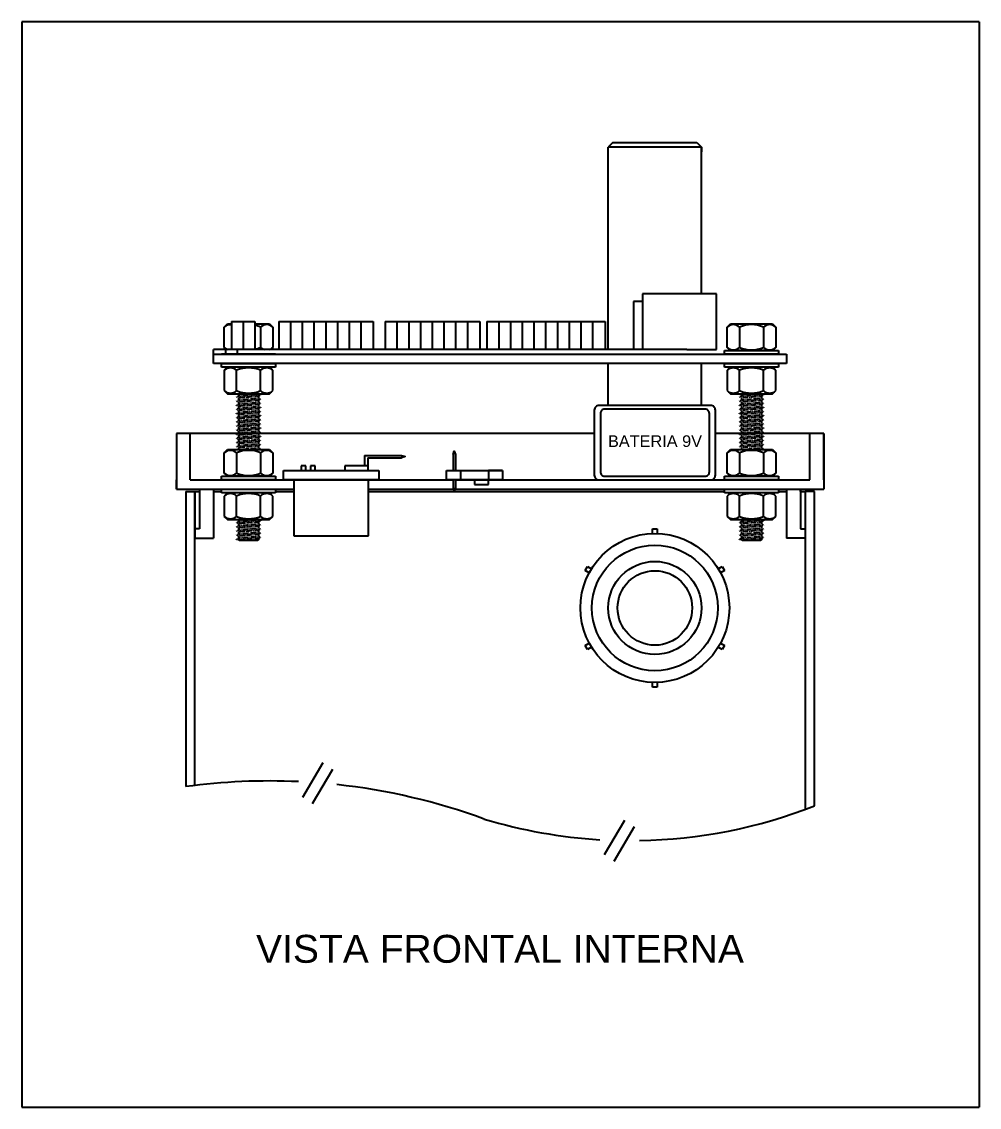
# Model space of a CAD drawing. Header units: millimetres. Extents: x 964 to 2741, y 814 to 2223.
# Drawn here: x 2017.4 to 2223, y 1814.1 to 2047.2 of the extents above; entities that cross this region are included whole.
import ezdxf

# ---------------------------------------------------------------- set-up
doc = ezdxf.new("R2010")
doc.units = ezdxf.units.MM
doc.linetypes.add('CONTINU', pattern=[0])
doc.linetypes.add('HIDDEN2', pattern=[0.1875, 0.125, -0.0625])
doc.layers.add('contorno', color=7, linetype='CONTINU', lineweight=30)
doc.styles.get("Standard").update_dxf_attribs({"font": 'arial.ttf'})

# ---------------------------------------------------------------- blocks, each defined once
blk = doc.blocks.new('*U52')
for p, q in [((-0.5, -0.5), (-0.5, 0.5)), ((-0.5, 0.5), (0.5, 0.5)), ((0.5, 0.5), (0.5, -0.5))]:
    blk.add_line(p, q)
blk = doc.blocks.new('*U53')
at = {"color": 0, "linetype": 'ByBlock', "lineweight": -2, "transparency": 16777216}
blk.add_blockref('*U52', (2033.29, 1612.39), dxfattribs=at)
for p, rotation in [((2019.01, 1604.14), 59.99999999999999), ((2047.58, 1604.14), 299.9999999999999), ((2019.01, 1587.65), 120), ((2047.58, 1587.65), 240), ((2033.29, 1579.4), 180)]:
    blk.add_blockref('*U52', p, dxfattribs=dict(at, rotation=rotation))

msp = doc.modelspace()

# ---------------------------------------------------------------- linework, layer by layer
for p, q in [((2223.013, 2047.247), (2017.396, 2047.247)), ((2017.396, 2047.247), (2017.396, 1814.08)), ((2223.013, 2047.247), (2223.013, 1814.08)), ((2144.352, 2021.329), (2143.352, 2020.329)), ((2143.352, 1976.829), (2143.352, 2020.329)), ((2163.352, 2020.329), (2143.352, 2020.329)), ((2144.352, 2021.329), (2162.352, 2021.329)), ((2162.352, 2021.329), (2163.352, 2020.329)), ((2163.352, 1988.829), (2163.352, 2020.329)), ((2163.352, 2020.329), (2163.352, 2019.329)), ((2150.677, 1987.183), (2148.772, 1987.183)), ((2148.772, 1987.183), (2148.772, 1976.829)), ((2166.552, 1988.829), (2150.677, 1988.829)), ((2150.677, 1988.829), (2150.677, 1976.829)), ((2166.552, 1976.829), (2166.552, 1988.829)), ((2060.902, 1981.651), (2061.58, 1982.329)), ((2061.58, 1982.329), (2062.412, 1982.329)), ((2062.412, 1982.829), (2062.412, 1976.829)), ((2062.412, 1982.829), (2067.472, 1982.829)), ((2064.932, 1982.829), (2064.932, 1976.829)), ((2067.472, 1982.829), (2067.472, 1976.829)), ((2067.472, 1982.329), (2070.624, 1982.329)), ((2070.624, 1982.329), (2071.302, 1981.651)), ((2072.592, 1982.829), (2092.872, 1982.829)), ((2072.592, 1982.829), (2072.592, 1976.829)), ((2075.112, 1982.829), (2075.112, 1976.829)), ((2077.632, 1982.829), (2077.632, 1976.829)), ((2080.152, 1982.829), (2080.152, 1976.829)), ((2082.672, 1982.829), (2082.672, 1976.829)), ((2085.192, 1982.829), (2085.192, 1976.829)), ((2087.712, 1982.829), (2087.712, 1976.829)), ((2090.232, 1982.829), (2090.232, 1976.829)), ((2092.872, 1982.829), (2092.872, 1976.829)), ((2095.452, 1982.829), (2115.732, 1982.829)), ((2095.452, 1982.829), (2095.452, 1976.829)), ((2097.972, 1982.829), (2097.972, 1976.829)), ((2100.492, 1982.829), (2100.492, 1976.829)), ((2103.012, 1982.829), (2103.012, 1976.829)), ((2105.532, 1982.829), (2105.532, 1976.829)), ((2108.052, 1982.829), (2108.052, 1976.829)), ((2110.572, 1982.829), (2110.572, 1976.829)), ((2113.092, 1982.829), (2113.092, 1976.829)), ((2115.732, 1982.829), (2115.732, 1976.829)), ((2117.296, 1982.829), (2142.656, 1982.829)), ((2117.296, 1982.829), (2117.296, 1976.829)), ((2119.816, 1982.829), (2119.816, 1976.829)), ((2122.336, 1982.829), (2122.336, 1976.829)), ((2124.856, 1982.829), (2124.856, 1976.829)), ((2127.376, 1982.829), (2127.376, 1976.829)), ((2129.896, 1982.829), (2129.896, 1976.829)), ((2132.416, 1982.829), (2132.416, 1976.829)), ((2134.936, 1982.829), (2134.936, 1976.829)), ((2137.456, 1982.829), (2137.456, 1976.829)), ((2139.976, 1982.829), (2139.976, 1976.829)), ((2142.656, 1982.829), (2142.656, 1976.829)), ((2168.902, 1981.651), (2169.58, 1982.329)), ((2169.58, 1982.329), (2178.624, 1982.329)), ((2178.624, 1982.329), (2179.302, 1981.651)), ((2060.902, 1977.288), (2060.902, 1981.651)), ((2068.702, 1981.651), (2068.702, 1977.288)), ((2071.302, 1981.651), (2071.302, 1977.288)), ((2168.902, 1977.288), (2168.902, 1981.651)), ((2171.502, 1981.651), (2171.502, 1977.288)), ((2176.702, 1981.651), (2176.702, 1977.288)), ((2179.302, 1981.651), (2179.302, 1977.288)), ((2061.36, 1976.829), (2060.902, 1977.288)), ((2071.302, 1977.288), (2070.844, 1976.829)), ((2169.58, 1976.609), (2168.902, 1977.288)), ((2179.302, 1977.288), (2178.624, 1976.609)), ((2058.602, 1975.829), (2058.602, 1976.829)), ((2160.202, 1976.829), (2058.602, 1976.829)), ((2058.602, 1973.829), (2058.602, 1975.829)), ((2058.602, 1975.829), (2181.602, 1975.829)), ((2071.891, 1975.829), (2060.313, 1975.829)), ((2061.142, 1976.829), (2061.142, 1975.829)), ((2063.682, 1976.829), (2063.682, 1975.829)), ((2160.202, 1976.829), (2166.552, 1976.829)), ((2168.313, 1976.609), (2179.891, 1976.609)), ((2168.313, 1975.829), (2168.313, 1976.609)), ((2179.891, 1975.829), (2168.313, 1975.829)), ((2178.624, 1976.609), (2169.58, 1976.609)), ((2179.891, 1976.609), (2179.891, 1975.829)), ((2181.602, 1975.829), (2181.602, 1973.829)), ((2181.602, 1973.829), (2058.602, 1973.829)), ((2060.313, 1973.829), (2071.891, 1973.829)), ((2060.313, 1973.049), (2060.313, 1973.829)), ((2071.891, 1973.049), (2060.313, 1973.049)), ((2061.58, 1973.049), (2060.902, 1972.371)), ((2070.624, 1973.049), (2061.58, 1973.049)), ((2071.302, 1972.371), (2070.624, 1973.049)), ((2071.891, 1973.829), (2071.891, 1973.049)), ((2143.352, 1964.829), (2143.352, 1973.829)), ((2163.352, 1964.829), (2163.352, 1973.829)), ((2168.313, 1973.829), (2179.891, 1973.829)), ((2168.313, 1973.049), (2168.313, 1973.829)), ((2179.891, 1973.049), (2168.313, 1973.049)), ((2169.58, 1973.049), (2168.902, 1972.371)), ((2178.624, 1973.049), (2169.58, 1973.049)), ((2179.302, 1972.371), (2178.624, 1973.049)), ((2179.891, 1973.829), (2179.891, 1973.049)), ((2060.902, 1972.371), (2060.902, 1968.007)), ((2063.502, 1968.007), (2063.502, 1972.371)), ((2068.702, 1968.007), (2068.702, 1972.371)), ((2071.302, 1968.007), (2071.302, 1972.371)), ((2168.902, 1972.371), (2168.902, 1968.007)), ((2171.502, 1968.007), (2171.502, 1972.371)), ((2176.702, 1968.007), (2176.702, 1972.371)), ((2179.302, 1968.007), (2179.302, 1972.371)), ((2060.902, 1968.007), (2061.58, 1967.329)), ((2070.624, 1967.329), (2071.302, 1968.007)), ((2168.902, 1968.007), (2169.58, 1967.329)), ((2178.624, 1967.329), (2179.302, 1968.007)), ((2061.58, 1967.329), (2070.624, 1967.329)), ((2169.58, 1967.329), (2178.624, 1967.329)), ((2050.602, 1958.829), (2050.602, 1946.829)), ((2050.602, 1958.829), (2050.602, 1946.829)), ((2140.352, 1958.829), (2050.602, 1958.829)), ((2053.602, 1948.829), (2053.602, 1958.829)), ((2189.602, 1958.829), (2166.352, 1958.829)), ((2186.602, 1948.829), (2186.602, 1958.829)), ((2189.602, 1958.829), (2189.602, 1946.829)), ((2189.602, 1948.829), (2189.602, 1958.829)), ((2060.902, 1954.651), (2061.58, 1955.329)), ((2060.902, 1950.288), (2060.902, 1954.651)), ((2061.58, 1955.329), (2070.624, 1955.329)), ((2063.502, 1954.651), (2063.502, 1950.288)), ((2068.702, 1954.651), (2068.702, 1950.288)), ((2070.624, 1955.329), (2071.302, 1954.651)), ((2071.302, 1954.651), (2071.302, 1950.288)), ((2090.98, 1954.097), (2090.98, 1951.829)), ((2168.902, 1954.651), (2169.58, 1955.329)), ((2168.902, 1950.288), (2168.902, 1954.651)), ((2169.58, 1955.329), (2178.624, 1955.329)), ((2171.502, 1954.651), (2171.502, 1950.288)), ((2176.702, 1954.651), (2176.702, 1950.288)), ((2178.624, 1955.329), (2179.302, 1954.651)), ((2179.302, 1954.651), (2179.302, 1950.288)), ((2078.392, 1951.829), (2077.392, 1951.829)), ((2077.392, 1951.829), (2077.392, 1950.829)), ((2078.392, 1950.829), (2078.392, 1951.829)), ((2080.392, 1951.829), (2079.392, 1951.829)), ((2079.392, 1951.829), (2079.392, 1950.829)), ((2080.392, 1950.829), (2080.392, 1951.829)), ((2091.792, 1951.829), (2086.792, 1951.829)), ((2086.792, 1951.829), (2086.792, 1950.829)), ((2091.73, 1953.581), (2091.73, 1951.829)), ((2091.792, 1950.829), (2091.792, 1951.829)), ((2060.313, 1949.609), (2071.891, 1949.609)), ((2060.313, 1948.829), (2060.313, 1949.609)), ((2061.58, 1949.609), (2060.902, 1950.288)), ((2070.624, 1949.609), (2061.58, 1949.609)), ((2071.302, 1950.288), (2070.624, 1949.609)), ((2071.891, 1949.609), (2071.891, 1948.829)), ((2073.602, 1948.829), (2073.602, 1950.829)), ((2073.602, 1950.829), (2094.102, 1950.829)), ((2094.102, 1950.829), (2094.102, 1948.829)), ((2108.602, 1948.829), (2108.602, 1950.829)), ((2108.602, 1950.829), (2120.602, 1950.829)), ((2108.602, 1950.829), (2111.602, 1950.829)), ((2111.602, 1950.829), (2111.602, 1948.829)), ((2120.602, 1950.829), (2117.602, 1950.829)), ((2117.602, 1950.829), (2117.602, 1948.829)), ((2120.602, 1950.829), (2120.602, 1948.829)), ((2168.313, 1949.609), (2179.891, 1949.609)), ((2168.313, 1948.829), (2168.313, 1949.609)), ((2169.58, 1949.609), (2168.902, 1950.288)), ((2178.624, 1949.609), (2169.58, 1949.609)), ((2179.302, 1950.288), (2178.624, 1949.609)), ((2179.891, 1949.609), (2179.891, 1948.829)), ((2050.602, 1946.829), (2050.602, 1948.829)), ((2053.602, 1948.829), (2110.015, 1948.829)), ((2071.891, 1948.829), (2060.313, 1948.829)), ((2094.102, 1948.829), (2073.602, 1948.829)), ((2075.852, 1948.829), (2075.852, 1936.829)), ((2091.852, 1936.829), (2091.852, 1948.829)), ((2110.015, 1948.829), (2108.602, 1948.829)), ((2120.602, 1948.829), (2110.015, 1948.829)), ((2110.531, 1948.829), (2186.602, 1948.829)), ((2114.602, 1948.829), (2114.602, 1947.829)), ((2114.602, 1947.829), (2117.602, 1947.829)), ((2117.602, 1947.829), (2117.602, 1948.829)), ((2179.891, 1948.829), (2168.313, 1948.829)), ((2050.602, 1946.829), (2075.852, 1946.829)), ((2052.602, 1946.329), (2052.602, 1882.958)), ((2052.602, 1946.329), (2054.602, 1946.329)), ((2054.602, 1883.213), (2054.602, 1946.329)), ((2054.602, 1946.329), (2055.602, 1946.329)), ((2054.602, 1946.329), (2054.602, 1936.329)), ((2055.602, 1946.829), (2055.602, 1938.329)), ((2058.602, 1946.829), (2058.602, 1936.329)), ((2058.602, 1946.329), (2060.313, 1946.329)), ((2060.313, 1946.829), (2071.891, 1946.829)), ((2060.313, 1946.049), (2060.313, 1946.829)), ((2071.891, 1946.049), (2060.313, 1946.049)), ((2061.58, 1946.049), (2060.902, 1945.371)), ((2060.902, 1945.371), (2060.902, 1941.007)), ((2070.624, 1946.049), (2061.58, 1946.049)), ((2063.502, 1941.007), (2063.502, 1945.371)), ((2068.702, 1941.007), (2068.702, 1945.371)), ((2071.302, 1945.371), (2070.624, 1946.049)), ((2071.302, 1941.007), (2071.302, 1945.371)), ((2071.891, 1946.829), (2071.891, 1946.049)), ((2071.891, 1946.329), (2075.852, 1946.329)), ((2091.852, 1946.829), (2110.095, 1946.829)), ((2091.852, 1946.329), (2168.313, 1946.329)), ((2110.452, 1946.829), (2189.602, 1946.829)), ((2168.313, 1946.829), (2179.891, 1946.829)), ((2168.313, 1946.049), (2168.313, 1946.829)), ((2179.891, 1946.049), (2168.313, 1946.049)), ((2169.58, 1946.049), (2168.902, 1945.371)), ((2168.902, 1945.371), (2168.902, 1941.007)), ((2178.624, 1946.049), (2169.58, 1946.049)), ((2171.502, 1941.007), (2171.502, 1945.371)), ((2176.702, 1941.007), (2176.702, 1945.371)), ((2179.302, 1945.371), (2178.624, 1946.049)), ((2179.302, 1941.007), (2179.302, 1945.371)), ((2179.891, 1946.829), (2179.891, 1946.049)), ((2179.891, 1946.329), (2181.602, 1946.329)), ((2181.602, 1946.829), (2181.602, 1936.329)), ((2184.602, 1946.829), (2184.602, 1938.329)), ((2184.602, 1946.329), (2184.602, 1946.829)), ((2184.602, 1946.329), (2185.602, 1946.329)), ((2187.602, 1946.329), (2185.602, 1946.329)), ((2185.602, 1946.329), (2185.61, 1878.046)), ((2187.602, 1878.801), (2187.602, 1946.329)), ((2060.902, 1941.007), (2061.58, 1940.329)), ((2061.58, 1940.329), (2070.624, 1940.329)), ((2070.624, 1940.329), (2071.302, 1941.007)), ((2168.902, 1941.007), (2169.58, 1940.329)), ((2169.58, 1940.329), (2178.624, 1940.329)), ((2178.624, 1940.329), (2179.302, 1941.007)), ((2055.602, 1938.329), (2054.602, 1938.329)), ((2054.602, 1938.329), (2054.602, 1936.329)), ((2184.602, 1938.329), (2185.602, 1938.329)), ((2185.602, 1938.329), (2185.602, 1936.329)), ((2054.602, 1936.329), (2055.602, 1936.329)), ((2055.602, 1936.329), (2058.602, 1936.329)), ((2075.852, 1936.829), (2091.852, 1936.829)), ((2184.602, 1936.329), (2181.602, 1936.329)), ((2185.602, 1936.329), (2184.602, 1936.329)), ((2082.061, 1888.031), (2077.682, 1880.647)), ((2084.122, 1886.659), (2079.743, 1879.274)), ((2146.834, 1875.66), (2142.455, 1868.276)), ((2148.894, 1874.288), (2144.515, 1866.903)), ((2017.396, 1814.08), (2223.013, 1814.08))]:
    msp.add_line(p, q)
at = {"linetype": 'HIDDEN2'}
for p, q in [((2063.502, 1966.63), (2063.967, 1966.899)), ((2063.967, 1966.44), (2063.502, 1966.63)), ((2063.502, 1965.741), (2063.967, 1966.01)), ((2063.967, 1965.551), (2063.502, 1965.741)), ((2063.967, 1966.899), (2068.237, 1967.264)), ((2068.237, 1966.805), (2063.967, 1966.44)), ((2063.967, 1966.01), (2068.237, 1966.375)), ((2068.237, 1965.916), (2063.967, 1965.551)), ((2068.237, 1967.264), (2068.702, 1967.074)), ((2068.702, 1967.074), (2068.237, 1966.805)), ((2068.237, 1966.375), (2068.702, 1966.186)), ((2068.702, 1966.186), (2068.237, 1965.916)), ((2171.502, 1966.63), (2171.967, 1966.899)), ((2171.967, 1966.44), (2171.502, 1966.63)), ((2171.502, 1965.741), (2171.967, 1966.01)), ((2171.967, 1965.551), (2171.502, 1965.741)), ((2171.967, 1966.899), (2176.237, 1967.264)), ((2176.237, 1966.805), (2171.967, 1966.44)), ((2171.967, 1966.01), (2176.237, 1966.375)), ((2176.237, 1965.916), (2171.967, 1965.551)), ((2176.237, 1967.264), (2176.702, 1967.074)), ((2176.702, 1967.074), (2176.237, 1966.805)), ((2176.237, 1966.375), (2176.702, 1966.186)), ((2176.702, 1966.186), (2176.237, 1965.916)), ((2063.502, 1964.852), (2063.967, 1965.121)), ((2063.967, 1964.662), (2063.502, 1964.852)), ((2063.502, 1963.963), (2063.967, 1964.233)), ((2063.967, 1963.773), (2063.502, 1963.963)), ((2063.502, 1963.074), (2063.967, 1963.344)), ((2063.967, 1965.121), (2068.237, 1965.486)), ((2068.237, 1965.027), (2063.967, 1964.662)), ((2063.967, 1964.233), (2068.237, 1964.598)), ((2068.237, 1964.138), (2063.967, 1963.773)), ((2063.967, 1963.344), (2068.237, 1963.709)), ((2068.237, 1965.486), (2068.702, 1965.297)), ((2068.702, 1965.297), (2068.237, 1965.027)), ((2068.237, 1964.598), (2068.702, 1964.408)), ((2068.702, 1964.408), (2068.237, 1964.138)), ((2068.237, 1963.709), (2068.702, 1963.519)), ((2068.702, 1963.519), (2068.237, 1963.249)), ((2171.502, 1964.852), (2171.967, 1965.121)), ((2171.967, 1964.662), (2171.502, 1964.852)), ((2171.502, 1963.963), (2171.967, 1964.233)), ((2171.967, 1963.773), (2171.502, 1963.963)), ((2171.502, 1963.074), (2171.967, 1963.344)), ((2171.967, 1965.121), (2176.237, 1965.486)), ((2176.237, 1965.027), (2171.967, 1964.662)), ((2171.967, 1964.233), (2176.237, 1964.598)), ((2176.237, 1964.138), (2171.967, 1963.773)), ((2171.967, 1963.344), (2176.237, 1963.709)), ((2176.237, 1965.486), (2176.702, 1965.297)), ((2176.702, 1965.297), (2176.237, 1965.027)), ((2176.237, 1964.598), (2176.702, 1964.408)), ((2176.702, 1964.408), (2176.237, 1964.138)), ((2176.237, 1963.709), (2176.702, 1963.519)), ((2176.702, 1963.519), (2176.237, 1963.249)), ((2063.967, 1962.884), (2063.502, 1963.074)), ((2063.502, 1962.185), (2063.967, 1962.455)), ((2063.967, 1961.995), (2063.502, 1962.185)), ((2063.502, 1961.296), (2063.967, 1961.566)), ((2063.967, 1961.107), (2063.502, 1961.296)), ((2068.237, 1963.249), (2063.967, 1962.884)), ((2063.967, 1962.455), (2068.237, 1962.82)), ((2068.237, 1962.36), (2063.967, 1961.995)), ((2063.967, 1961.566), (2068.237, 1961.931)), ((2068.237, 1961.472), (2063.967, 1961.107)), ((2063.967, 1960.677), (2068.237, 1961.042)), ((2068.237, 1962.82), (2068.702, 1962.63)), ((2068.702, 1962.63), (2068.237, 1962.36)), ((2068.237, 1961.931), (2068.702, 1961.741)), ((2068.702, 1961.741), (2068.237, 1961.472)), ((2068.237, 1961.042), (2068.702, 1960.852)), ((2171.967, 1962.884), (2171.502, 1963.074)), ((2171.502, 1962.185), (2171.967, 1962.455)), ((2171.967, 1961.995), (2171.502, 1962.185)), ((2171.502, 1961.296), (2171.967, 1961.566)), ((2171.967, 1961.107), (2171.502, 1961.296)), ((2176.237, 1963.249), (2171.967, 1962.884)), ((2171.967, 1962.455), (2176.237, 1962.82)), ((2176.237, 1962.36), (2171.967, 1961.995)), ((2171.967, 1961.566), (2176.237, 1961.931)), ((2176.237, 1961.472), (2171.967, 1961.107)), ((2171.967, 1960.677), (2176.237, 1961.042)), ((2176.237, 1962.82), (2176.702, 1962.63)), ((2176.702, 1962.63), (2176.237, 1962.36)), ((2176.237, 1961.931), (2176.702, 1961.741)), ((2176.702, 1961.741), (2176.237, 1961.472)), ((2176.237, 1961.042), (2176.702, 1960.852)), ((2063.502, 1960.407), (2063.967, 1960.677)), ((2063.967, 1960.218), (2063.502, 1960.407)), ((2063.502, 1959.519), (2063.967, 1959.788)), ((2063.502, 1959.519), (2063.967, 1959.788)), ((2063.967, 1959.329), (2063.502, 1959.519)), ((2063.967, 1959.329), (2063.502, 1959.519)), ((2063.502, 1958.63), (2063.967, 1958.899)), ((2063.967, 1958.44), (2063.502, 1958.63)), ((2068.237, 1960.583), (2063.967, 1960.218)), ((2063.967, 1959.788), (2068.237, 1960.153)), ((2063.967, 1959.788), (2068.237, 1960.153)), ((2068.237, 1959.694), (2063.967, 1959.329)), ((2068.237, 1959.694), (2063.967, 1959.329)), ((2063.967, 1958.899), (2068.237, 1959.264)), ((2068.237, 1958.805), (2063.967, 1958.44)), ((2068.702, 1960.852), (2068.237, 1960.583)), ((2068.237, 1960.153), (2068.702, 1959.963)), ((2068.237, 1960.153), (2068.702, 1959.963)), ((2068.702, 1959.963), (2068.237, 1959.694)), ((2068.702, 1959.963), (2068.237, 1959.694)), ((2068.237, 1959.264), (2068.702, 1959.074)), ((2068.702, 1959.074), (2068.237, 1958.805)), ((2171.502, 1960.407), (2171.967, 1960.677)), ((2171.967, 1960.218), (2171.502, 1960.407)), ((2171.502, 1959.519), (2171.967, 1959.788)), ((2171.502, 1959.519), (2171.967, 1959.788)), ((2171.967, 1959.329), (2171.502, 1959.519)), ((2171.967, 1959.329), (2171.502, 1959.519)), ((2171.502, 1958.63), (2171.967, 1958.899)), ((2171.967, 1958.44), (2171.502, 1958.63)), ((2176.237, 1960.583), (2171.967, 1960.218)), ((2171.967, 1959.788), (2176.237, 1960.153)), ((2171.967, 1959.788), (2176.237, 1960.153)), ((2176.237, 1959.694), (2171.967, 1959.329)), ((2176.237, 1959.694), (2171.967, 1959.329)), ((2171.967, 1958.899), (2176.237, 1959.264)), ((2176.237, 1958.805), (2171.967, 1958.44)), ((2176.702, 1960.852), (2176.237, 1960.583)), ((2176.237, 1960.153), (2176.702, 1959.963)), ((2176.237, 1960.153), (2176.702, 1959.963)), ((2176.702, 1959.963), (2176.237, 1959.694)), ((2176.702, 1959.963), (2176.237, 1959.694)), ((2176.237, 1959.264), (2176.702, 1959.074)), ((2176.702, 1959.074), (2176.237, 1958.805)), ((2063.502, 1957.741), (2063.967, 1958.01)), ((2063.967, 1957.551), (2063.502, 1957.741)), ((2063.502, 1956.852), (2063.967, 1957.121)), ((2063.967, 1956.662), (2063.502, 1956.852)), ((2063.967, 1958.01), (2068.237, 1958.375)), ((2068.237, 1957.916), (2063.967, 1957.551)), ((2063.967, 1957.121), (2068.237, 1957.486)), ((2068.237, 1957.027), (2063.967, 1956.662)), ((2063.967, 1956.232), (2068.237, 1956.597)), ((2063.967, 1956.232), (2068.237, 1956.597)), ((2068.237, 1958.375), (2068.702, 1958.185)), ((2068.702, 1958.185), (2068.237, 1957.916)), ((2068.237, 1957.486), (2068.702, 1957.296)), ((2068.702, 1957.296), (2068.237, 1957.027)), ((2068.237, 1956.597), (2068.702, 1956.407)), ((2068.237, 1956.597), (2068.702, 1956.407)), ((2068.702, 1956.407), (2068.237, 1956.138)), ((2068.702, 1956.407), (2068.237, 1956.138)), ((2171.502, 1957.741), (2171.967, 1958.01)), ((2171.967, 1957.551), (2171.502, 1957.741)), ((2171.502, 1956.852), (2171.967, 1957.121)), ((2171.967, 1956.662), (2171.502, 1956.852)), ((2171.967, 1958.01), (2176.237, 1958.375)), ((2176.237, 1957.916), (2171.967, 1957.551)), ((2171.967, 1957.121), (2176.237, 1957.486)), ((2176.237, 1957.027), (2171.967, 1956.662)), ((2171.967, 1956.232), (2176.237, 1956.597)), ((2171.967, 1956.232), (2176.237, 1956.597)), ((2176.237, 1958.375), (2176.702, 1958.185)), ((2176.702, 1958.185), (2176.237, 1957.916)), ((2176.237, 1957.486), (2176.702, 1957.296)), ((2176.702, 1957.296), (2176.237, 1957.027)), ((2176.237, 1956.597), (2176.702, 1956.407)), ((2176.237, 1956.597), (2176.702, 1956.407)), ((2176.702, 1956.407), (2176.237, 1956.138)), ((2176.702, 1956.407), (2176.237, 1956.138)), ((2063.502, 1955.963), (2063.967, 1956.232)), ((2063.502, 1955.963), (2063.967, 1956.232)), ((2063.967, 1955.773), (2063.502, 1955.963)), ((2063.967, 1955.773), (2063.502, 1955.963)), ((2063.943, 1955.329), (2063.967, 1955.343)), ((2068.237, 1956.138), (2063.967, 1955.773)), ((2068.237, 1956.138), (2063.967, 1955.773)), ((2063.967, 1955.343), (2068.237, 1955.708)), ((2068.237, 1955.708), (2068.702, 1955.518)), ((2068.702, 1955.518), (2068.376, 1955.329)), ((2171.502, 1955.963), (2171.967, 1956.232)), ((2171.502, 1955.963), (2171.967, 1956.232)), ((2171.967, 1955.773), (2171.502, 1955.963)), ((2171.967, 1955.773), (2171.502, 1955.963)), ((2171.943, 1955.329), (2171.967, 1955.343)), ((2176.237, 1956.138), (2171.967, 1955.773)), ((2176.237, 1956.138), (2171.967, 1955.773)), ((2171.967, 1955.343), (2176.237, 1955.708)), ((2176.237, 1955.708), (2176.702, 1955.518)), ((2176.702, 1955.518), (2176.376, 1955.329)), ((2063.967, 1939.899), (2068.237, 1940.264)), ((2068.237, 1940.264), (2068.702, 1940.074)), ((2068.702, 1940.074), (2068.237, 1939.805)), ((2171.967, 1939.899), (2176.237, 1940.264)), ((2176.237, 1940.264), (2176.702, 1940.074)), ((2176.702, 1940.074), (2176.237, 1939.805)), ((2063.502, 1939.63), (2063.967, 1939.899)), ((2063.967, 1939.44), (2063.502, 1939.63)), ((2063.502, 1938.741), (2063.967, 1939.01)), ((2063.967, 1938.551), (2063.502, 1938.741)), ((2063.502, 1937.852), (2063.967, 1938.121)), ((2063.967, 1937.662), (2063.502, 1937.852)), ((2068.237, 1939.805), (2063.967, 1939.44)), ((2063.967, 1939.01), (2068.237, 1939.375)), ((2068.237, 1938.916), (2063.967, 1938.551)), ((2063.967, 1938.121), (2068.237, 1938.486)), ((2068.237, 1938.027), (2063.967, 1937.662)), ((2068.237, 1939.375), (2068.702, 1939.186)), ((2068.702, 1939.186), (2068.237, 1938.916)), ((2068.237, 1938.486), (2068.702, 1938.297)), ((2068.702, 1938.297), (2068.237, 1938.027)), ((2171.502, 1939.63), (2171.967, 1939.899)), ((2171.967, 1939.44), (2171.502, 1939.63)), ((2171.502, 1938.741), (2171.967, 1939.01)), ((2171.967, 1938.551), (2171.502, 1938.741)), ((2171.502, 1937.852), (2171.967, 1938.121)), ((2171.967, 1937.662), (2171.502, 1937.852)), ((2176.237, 1939.805), (2171.967, 1939.44)), ((2171.967, 1939.01), (2176.237, 1939.375)), ((2176.237, 1938.916), (2171.967, 1938.551)), ((2171.967, 1938.121), (2176.237, 1938.486)), ((2176.237, 1938.027), (2171.967, 1937.662)), ((2176.237, 1939.375), (2176.702, 1939.186)), ((2176.702, 1939.186), (2176.237, 1938.916)), ((2176.237, 1938.486), (2176.702, 1938.297)), ((2176.702, 1938.297), (2176.237, 1938.027)), ((2063.502, 1936.963), (2063.967, 1937.233)), ((2063.967, 1936.773), (2063.502, 1936.963)), ((2063.502, 1936.074), (2063.967, 1936.344)), ((2063.967, 1935.884), (2063.502, 1936.074)), ((2063.967, 1937.233), (2068.237, 1937.598)), ((2068.237, 1937.138), (2063.967, 1936.773)), ((2063.967, 1936.344), (2068.237, 1936.709)), ((2068.237, 1936.249), (2063.967, 1935.884)), ((2068.237, 1937.598), (2068.702, 1937.408)), ((2068.702, 1937.408), (2068.237, 1937.138)), ((2068.237, 1936.709), (2068.702, 1936.519)), ((2068.702, 1936.519), (2068.237, 1936.249)), ((2171.502, 1936.963), (2171.967, 1937.233)), ((2171.967, 1936.773), (2171.502, 1936.963)), ((2171.502, 1936.074), (2171.967, 1936.344)), ((2171.967, 1935.884), (2171.502, 1936.074)), ((2171.967, 1937.233), (2176.237, 1937.598)), ((2176.237, 1937.138), (2171.967, 1936.773)), ((2171.967, 1936.344), (2176.237, 1936.709)), ((2176.237, 1936.249), (2171.967, 1935.884)), ((2176.237, 1937.598), (2176.702, 1937.408)), ((2176.702, 1937.408), (2176.237, 1937.138)), ((2176.237, 1936.709), (2176.702, 1936.519)), ((2176.702, 1936.519), (2176.237, 1936.249))]:
    msp.add_line(p, q, dxfattribs=at)
at = {"linetype": 'Continuous'}
for p, q in [((2063.967, 1967.329), (2063.967, 1966.899)), ((2063.967, 1966.44), (2063.967, 1966.01)), ((2068.237, 1967.329), (2068.237, 1967.264)), ((2068.237, 1966.805), (2068.237, 1966.375)), ((2068.237, 1965.916), (2068.237, 1965.486)), ((2171.967, 1967.329), (2171.967, 1966.899)), ((2171.967, 1966.44), (2171.967, 1966.01)), ((2176.237, 1967.329), (2176.237, 1967.264)), ((2176.237, 1966.805), (2176.237, 1966.375)), ((2176.237, 1965.916), (2176.237, 1965.486)), ((2063.967, 1965.551), (2063.967, 1965.121)), ((2063.967, 1964.662), (2063.967, 1964.233)), ((2063.967, 1963.773), (2063.967, 1963.344)), ((2068.237, 1965.027), (2068.237, 1964.598)), ((2068.237, 1964.138), (2068.237, 1963.709)), ((2171.967, 1965.551), (2171.967, 1965.121)), ((2171.967, 1964.662), (2171.967, 1964.233)), ((2171.967, 1963.773), (2171.967, 1963.344)), ((2176.237, 1965.027), (2176.237, 1964.598)), ((2176.237, 1964.138), (2176.237, 1963.709)), ((2063.967, 1962.884), (2063.967, 1962.455)), ((2063.967, 1961.995), (2063.967, 1961.566)), ((2063.967, 1961.107), (2063.967, 1960.677)), ((2068.237, 1963.249), (2068.237, 1962.82)), ((2068.237, 1962.36), (2068.237, 1961.931)), ((2068.237, 1961.472), (2068.237, 1961.042)), ((2171.967, 1962.884), (2171.967, 1962.455)), ((2171.967, 1961.995), (2171.967, 1961.566)), ((2171.967, 1961.107), (2171.967, 1960.677)), ((2176.237, 1963.249), (2176.237, 1962.82)), ((2176.237, 1962.36), (2176.237, 1961.931)), ((2176.237, 1961.472), (2176.237, 1961.042)), ((2063.967, 1960.218), (2063.967, 1959.788)), ((2063.967, 1959.329), (2063.967, 1958.899)), ((2068.237, 1960.583), (2068.237, 1960.153)), ((2068.237, 1959.694), (2068.237, 1959.264)), ((2068.237, 1958.805), (2068.237, 1958.375)), ((2171.967, 1960.218), (2171.967, 1959.788)), ((2171.967, 1959.329), (2171.967, 1958.899)), ((2176.237, 1960.583), (2176.237, 1960.153)), ((2176.237, 1959.694), (2176.237, 1959.264)), ((2176.237, 1958.805), (2176.237, 1958.375)), ((2063.967, 1958.44), (2063.967, 1958.01)), ((2063.967, 1957.551), (2063.967, 1957.121)), ((2063.967, 1956.662), (2063.967, 1956.232)), ((2063.967, 1956.662), (2063.967, 1956.232)), ((2068.237, 1957.916), (2068.237, 1957.486)), ((2068.237, 1957.027), (2068.237, 1956.597)), ((2171.967, 1958.44), (2171.967, 1958.01)), ((2171.967, 1957.551), (2171.967, 1957.121)), ((2171.967, 1956.662), (2171.967, 1956.232)), ((2171.967, 1956.662), (2171.967, 1956.232)), ((2176.237, 1957.916), (2176.237, 1957.486)), ((2176.237, 1957.027), (2176.237, 1956.597)), ((2063.967, 1955.773), (2063.967, 1955.343)), ((2068.237, 1956.138), (2068.237, 1955.708)), ((2171.967, 1955.773), (2171.967, 1955.343)), ((2176.237, 1956.138), (2176.237, 1955.708)), ((2063.967, 1940.329), (2063.967, 1939.899)), ((2068.237, 1940.329), (2068.237, 1940.264)), ((2171.967, 1940.329), (2171.967, 1939.899)), ((2176.237, 1940.329), (2176.237, 1940.264)), ((2063.967, 1939.44), (2063.967, 1939.01)), ((2063.967, 1938.551), (2063.967, 1938.121)), ((2063.967, 1937.662), (2063.967, 1937.233)), ((2068.237, 1939.805), (2068.237, 1939.375)), ((2068.237, 1938.916), (2068.237, 1938.486)), ((2068.237, 1938.027), (2068.237, 1937.598)), ((2171.967, 1939.44), (2171.967, 1939.01)), ((2171.967, 1938.551), (2171.967, 1938.121)), ((2171.967, 1937.662), (2171.967, 1937.233)), ((2176.237, 1939.805), (2176.237, 1939.375)), ((2176.237, 1938.916), (2176.237, 1938.486)), ((2176.237, 1938.027), (2176.237, 1937.598)), ((2063.967, 1936.773), (2063.967, 1936.344)), ((2068.237, 1937.138), (2068.237, 1936.709)), ((2068.237, 1936.249), (2068.237, 1935.926)), ((2171.967, 1936.773), (2171.967, 1936.344)), ((2176.237, 1937.138), (2176.237, 1936.709)), ((2176.237, 1936.249), (2176.237, 1935.926))]:
    msp.add_line(p, q, dxfattribs=at)
at = {"color": 252, "linetype": 'Continuous'}
for p, q in [((2064.081, 1962.811), (2064.005, 1962.888)), ((2172.081, 1962.811), (2172.005, 1962.888)), ((2064.081, 1935.811), (2064.005, 1935.888)), ((2068.123, 1935.811), (2064.081, 1935.811)), ((2068.237, 1935.926), (2068.123, 1935.811)), ((2172.081, 1935.811), (2172.005, 1935.888)), ((2176.123, 1935.811), (2172.081, 1935.811)), ((2176.237, 1935.926), (2176.123, 1935.811))]:
    msp.add_line(p, q, dxfattribs=at)
for points in [[(2165.352, 1964.829), (2141.352, 1964.829, 0.4142136), (2140.352, 1963.829), (2140.352, 1949.829, 0.4142136), (2141.352, 1948.829), (2165.352, 1948.829, 0.4142136), (2166.352, 1949.829), (2166.352, 1963.829, 0.4142136)], [(2164.152, 1964.029), (2142.552, 1964.029, 0.4142136), (2141.652, 1963.129), (2141.652, 1950.529, 0.4142136), (2142.552, 1949.629), (2164.152, 1949.629, 0.4142136), (2165.052, 1950.529), (2165.052, 1963.129, 0.4142136)]]:
    msp.add_lwpolyline(points, format="xyb", close=True)
for points in [[(2090.98, 1954.097), (2098.98, 1954.097)], [(2098.98, 1954.097), (2099.704, 1953.839), (2099.704, 1953.839), (2098.98, 1953.581)], [(2110.015, 1954.303), (2110.273, 1955.027), (2110.273, 1955.027), (2110.531, 1954.303)], [(2110.015, 1954.303), (2110.015, 1950.829)], [(2110.531, 1954.303), (2110.531, 1950.829)], [(2091.73, 1953.581), (2098.98, 1953.581)], [(2110.015, 1948.829), (2110.015, 1947.053)], [(2110.015, 1947.053), (2110.273, 1946.329), (2110.273, 1946.329), (2110.531, 1947.053)], [(2110.531, 1948.829), (2110.531, 1947.053)]]:
    msp.add_lwpolyline(points)
for radius in [16, 13.5, 10, 8]:
    msp.add_circle((2153.352, 1921.329), radius)
for centre, radius, start, end in [((2062.202, 1980.317), 1.863, 83.52754, 134.25698), ((2066.102, 1975.522), 6.658, 67.01324, 78.12495), ((2070.002, 1980.317), 1.863, 45.74302, 134.25698), ((2170.202, 1980.317), 1.863, 45.74302, 134.25698), ((2174.102, 1975.522), 6.658, 67.01324, 112.98676), ((2178.002, 1980.317), 1.863, 45.74302, 134.25698), ((2062.202, 1978.622), 1.863, 225.74302, 254.21713), ((2066.102, 1983.417), 6.658, 281.87505, 292.98676), ((2070.002, 1978.622), 1.863, 225.74302, 254.21713), ((2070.002, 1978.622), 1.863, 285.78287, 314.25698), ((2159.202, 1976.829), 1, 359.999999999987, 0), ((2170.202, 1978.622), 1.863, 225.74302, 314.25698), ((2174.102, 1983.417), 6.658, 247.01324, 292.98676), ((2178.002, 1978.622), 1.863, 225.74302, 314.25698), ((2062.202, 1971.037), 1.863, 45.74302, 134.25698), ((2066.102, 1966.242), 6.658, 67.01324, 112.98676), ((2070.002, 1971.037), 1.863, 45.74302, 134.25698), ((2170.202, 1971.037), 1.863, 45.74302, 134.25698), ((2174.102, 1966.242), 6.658, 67.01324, 112.98676), ((2178.002, 1971.037), 1.863, 45.74302, 134.25698), ((2062.202, 1969.342), 1.863, 225.74302, 314.25698), ((2066.102, 1974.136), 6.658, 247.01324, 292.98676), ((2070.002, 1969.342), 1.863, 225.74302, 314.25698), ((2170.202, 1969.342), 1.863, 225.74302, 314.25698), ((2174.102, 1974.136), 6.658, 247.01324, 292.98676), ((2178.002, 1969.342), 1.863, 225.74302, 314.25698), ((2062.202, 1953.317), 1.863, 45.74302, 134.25698), ((2066.102, 1948.522), 6.658, 67.01324, 112.98676), ((2070.002, 1953.317), 1.863, 45.74302, 134.25698), ((2170.202, 1953.317), 1.863, 45.74302, 134.25698), ((2174.102, 1948.522), 6.658, 67.01324, 112.98676), ((2178.002, 1953.317), 1.863, 45.74302, 134.25698), ((2062.202, 1951.622), 1.863, 225.74302, 314.25698), ((2066.102, 1956.417), 6.658, 247.01324, 292.98676), ((2070.002, 1951.622), 1.863, 225.74302, 314.25698), ((2170.202, 1951.622), 1.863, 225.74302, 314.25698), ((2174.102, 1956.417), 6.658, 247.01324, 292.98676), ((2178.002, 1951.622), 1.863, 225.74302, 314.25698), ((2062.202, 1944.037), 1.863, 45.74302, 134.25698), ((2066.102, 1939.242), 6.658, 67.01324, 112.98676), ((2070.002, 1944.037), 1.863, 45.74302, 134.25698), ((2170.202, 1944.037), 1.863, 45.74302, 134.25698), ((2174.102, 1939.242), 6.658, 67.01324, 112.98676), ((2178.002, 1944.037), 1.863, 45.74302, 134.25698), ((2062.202, 1942.342), 1.863, 225.74302, 314.25698), ((2066.102, 1947.136), 6.658, 247.01324, 292.98676), ((2070.002, 1942.342), 1.863, 225.74302, 314.25698), ((2170.202, 1942.342), 1.863, 225.74302, 314.25698), ((2174.102, 1947.136), 6.658, 247.01324, 292.98676), ((2178.002, 1942.342), 1.863, 225.74302, 314.25698), ((2070.587, 1750.044), 134.125, 87.3404, 97.70627), ((2070.587, 1750.044), 134.125, 69.87693, 83.80742), ((2148.086, 1979.962), 108.605, 271.03163, 291.33716), ((2148.086, 1979.962), 108.605, 253.21991, 266.53692)]:
    msp.add_arc(centre, radius, start, end)

# ---------------------------------------------------------------- block references
msp.add_blockref('*U53', (120.058, 325.435))

# ---------------------------------------------------------------- texts
at = {"insert": (2120.102, 1845.032), "char_height": 6, "attachment_point": 8}
msp.add_mtext_dynamic_manual_height_columns('VISTA FRONTAL INTERNA', width=117.05032, gutter_width=12.5, heights=[5.174], dxfattribs=at)
at = {"layer": 'contorno', "insert": (2143.291, 1958.408), "char_height": 2.5, "attachment_point": 1}
msp.add_mtext_dynamic_manual_height_columns('BATERIA 9V', width=21.9614, gutter_width=12.5, heights=[0], dxfattribs=at)

doc.saveas('drawing.dxf')
